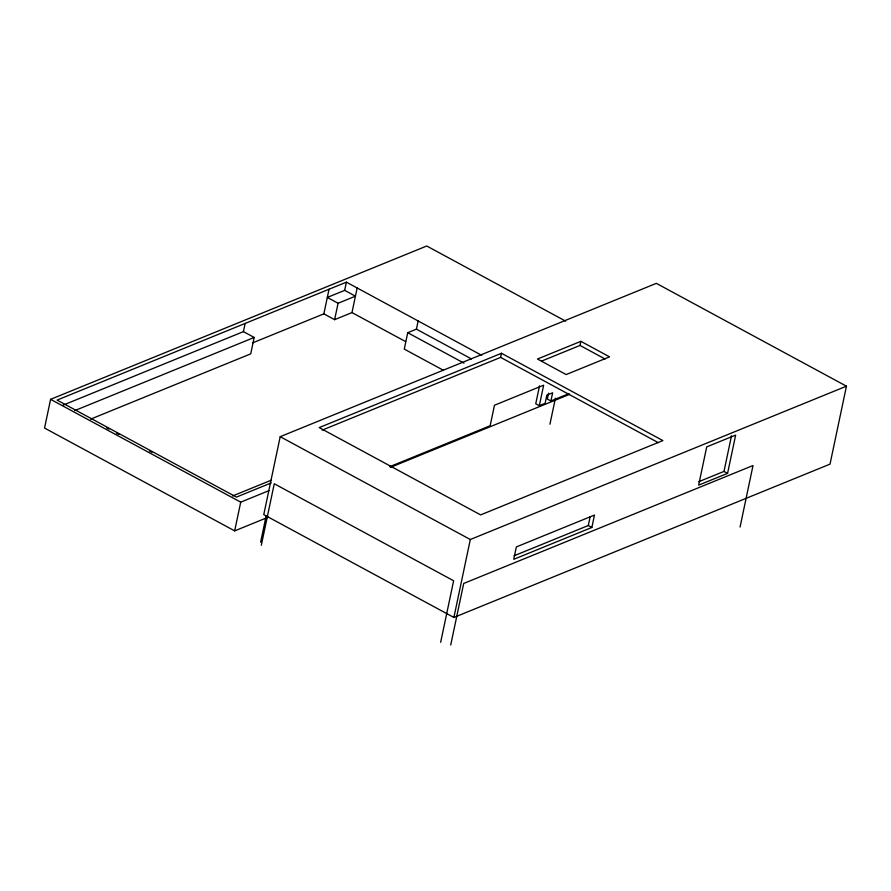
<?xml version="1.0" encoding="UTF-8"?>
<svg xmlns="http://www.w3.org/2000/svg" width="891" height="891" viewBox="0 0 891 891"><rect width="100%" height="100%" fill="white"/><g stroke="black" fill="none" stroke-linecap="round" stroke-linejoin="round"><path stroke-width="1.34" d="M565.662 321.15L426.744 246.005L50.598 399.335L44.55 428.048L234.667 530.88L268.158 517.226M63.083 405.149L243.421 331.63L245.148 323.433M243.421 331.63L254.18 337.455L250.727 353.861L90.559 419.16M234.667 530.88L240.715 502.156L269.049 490.607M280.197 436.69L263.769 514.63L453.887 617.463L830.022 464.133L846.45 386.182L656.333 283.349L280.197 436.69L470.314 539.512L846.45 386.182M260.618 542.173L266.119 516.067M261.308 545.292L274.272 483.757L453.63 580.765L440.655 642.3M252.676 342.857L323.856 313.844L329.046 289.23M323.856 313.844L334.615 319.669L338.079 303.252L355.442 296.18L344.672 290.355L327.32 297.438L338.079 303.252M344.672 290.355L346.41 282.157L481.73 355.353M334.615 319.669L351.978 312.585L357.168 287.971M471.45 358.928L416.42 329.158L407.733 332.699L404.28 349.105L443.406 370.277M416.42 329.158L418.146 320.96M322.186 430.119L500.619 357.391L501.488 353.281L662.904 440.588L480.617 514.898L319.201 427.591L501.488 353.281M453.887 617.463L470.314 539.512M450.723 644.995L463.699 583.46L753.018 465.525L740.053 527.06M539.534 385.814L535.747 403.768L539.333 405.706L545.125 403.345L546.851 395.136L552.643 392.775L550.905 400.983L547.319 399.045L548.555 393.187M539.333 405.706L543.655 385.19L494.472 405.238L490.15 425.753L389.846 466.639M549.936 424.227L555.438 398.121M541.717 361.044L580.008 345.441L580.876 341.331L609.567 356.857L566.164 374.554L537.473 359.028L580.876 341.331M514.007 555.806L588.283 525.523L590.109 516.847M591.869 527.461L594.475 515.065L516.357 546.918L513.751 559.303L591.869 527.461L588.283 525.523M698.834 481.675L723.993 471.417L731.5 435.799M727.579 473.355L735.643 435.109L706.708 446.903L698.644 485.15L727.579 473.355L723.993 471.417M346.41 282.157L57.08 400.092L236.438 497.1L271.209 482.922M74.799 410.584L254.18 337.455M232.629 495.942L271.064 480.271M550.905 400.983L568.848 393.677M390.525 467.341L569.583 394.345M580.008 345.441L605.123 359.017M500.619 357.391L658.371 442.704M407.733 332.699L463.988 363.127M351.978 312.585L405.639 341.609M106.608 427.78L109.047 429.106M116.398 433.082L118.837 434.407M149.432 450.946L151.871 452.272M50.598 399.335L240.715 502.156"/></g></svg>
